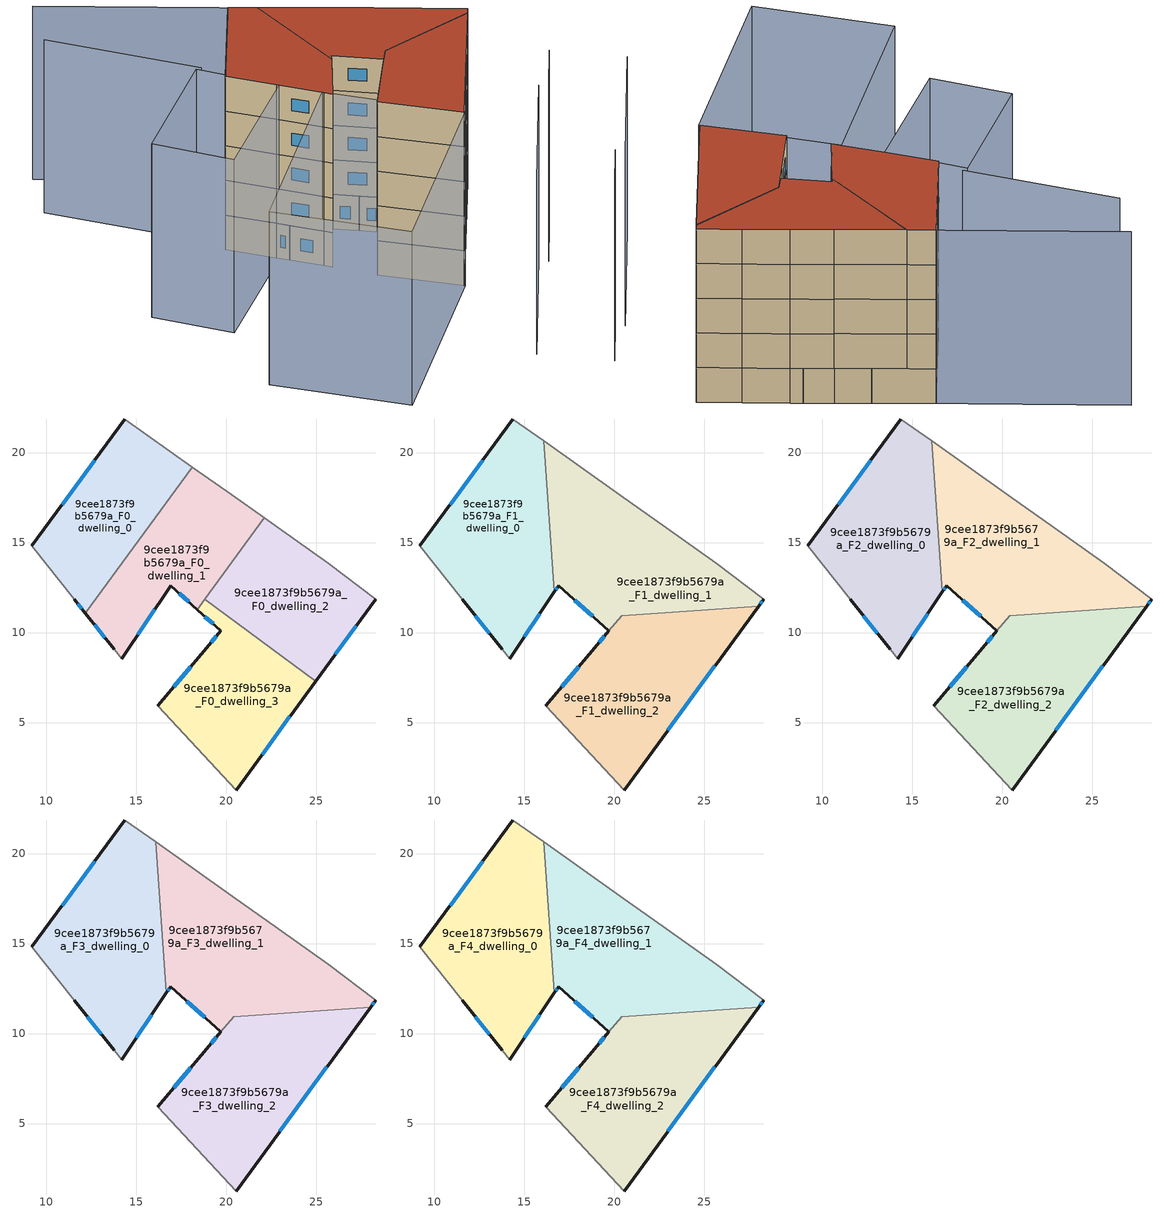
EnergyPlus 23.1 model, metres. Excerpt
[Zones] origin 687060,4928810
9cee1873f9b5679a_F0_dwelling_0
 floor ground (EU_floor_Construction): 18.12,19.19 12.18,11.08 11.56,11.85 9.19,14.81 14.36,21.86 z0
 wall outside (EU_wall_Construction): 11.56,11.85 12.18,11.08 / 14.36,21.86 9.19,14.81 z0:3
 wall to 9cee1873f9b5679a_F0_dwelling_1 (EU_wall_Construction): 12.18,11.08 18.12,19.19 z0:3
 wall adiabatic (EU_wall_Construction): 9.19,14.81 11.56,11.85 / 18.12,19.19 14.36,21.86 z0:3
 window (EU_Window_Construction): 11.76,11.6 11.98,11.33 / 12.68,19.57 10.88,17.1 z0.98:2.02
9cee1873f9b5679a_F0_dwelling_1
 floor ground (EU_floor_Construction): 20.3,17.65 22.12,16.37 18.39,11.28 16.91,12.6 14.19,8.55 13.79,9.06 12.18,11.08 18.12,19.19 z0
 wall outside (EU_wall_Construction): 14.19,8.55 16.91,12.6 18.39,11.28 / 12.18,11.08 13.79,9.06 z0:3
 wall adiabatic (EU_wall_Construction): 13.79,9.06 14.19,8.55 / 22.12,16.37 20.3,17.65 18.12,19.19 z0:3
 wall to 9cee1873f9b5679a_F0_dwelling_2 (EU_wall_Construction): 18.8,11.84 22.12,16.37 z0:3
 wall to 9cee1873f9b5679a_F0_dwelling_3 (EU_wall_Construction): 18.39,11.28 18.8,11.84 z0:3
 window (EU_Window_Construction): 17.39,12.17 17.9,11.71 / 15.08,9.87 16.02,11.28 / 12.7,10.43 13.26,9.72 z0.98:2.02
9cee1873f9b5679a_F0_dwelling_2
 floor ground (EU_floor_Construction): 25.67,13.84 28.31,11.85 24.98,7.3 18.8,11.84 22.12,16.37 22.89,15.82 z0
 wall outside (EU_wall_Construction): 24.98,7.3 28.31,11.85 z0:3
 wall adiabatic (EU_wall_Construction): 28.31,11.85 25.67,13.84 22.89,15.82 22.12,16.37 z0:3
 wall to 9cee1873f9b5679a_F0_dwelling_3 (EU_wall_Construction): 18.8,11.84 24.98,7.3 z0:3
 window (EU_Window_Construction): 26.06,8.78 27.22,10.37 z0.98:2.02
9cee1873f9b5679a_F0_dwelling_3
 floor ground (EU_floor_Construction): 24.98,7.3 20.55,1.25 16.2,5.92 18.92,9.16 19.7,10.09 18.39,11.28 18.8,11.84 z0
 wall outside (EU_wall_Construction): 18.39,11.28 19.7,10.09 18.92,9.16 16.2,5.92 / 20.55,1.25 24.98,7.3 z0:3
 wall adiabatic (EU_wall_Construction): 16.2,5.92 20.55,1.25 z0:3
 window (EU_Window_Construction): 18.03,8.11 17.09,6.98 / 19.45,9.79 19.17,9.46 / 18.81,10.89 19.28,10.48 / 21.99,3.22 23.53,5.34 z0.98:2.02
9cee1873f9b5679a_F1_dwelling_0
 floor to 9cee1873f9b5679a_F0_dwelling_0 (EU_floor_Construction): 16.08,20.64 16.35,16.78 12.18,11.08 11.56,11.85 9.19,14.81 14.36,21.86 z3
 floor to 9cee1873f9b5679a_F0_dwelling_1 (EU_floor_Construction): 16.35,16.78 16.67,12.25 14.19,8.55 13.79,9.06 12.18,11.08 z3
 wall outside (EU_wall_Construction): 14.19,8.55 16.67,12.25 / 11.56,11.85 13.79,9.06 / 14.36,21.86 9.19,14.81 z3:6
 wall to 9cee1873f9b5679a_F1_dwelling_1 (EU_wall_Construction): 16.67,12.25 16.08,20.64 z3:6
 wall adiabatic (EU_wall_Construction): 13.79,9.06 14.19,8.55 / 9.19,14.81 11.56,11.85 / 16.08,20.64 14.36,21.86 z3:6
 window (EU_Window_Construction): 15,9.76 15.87,11.05 / 12.29,10.94 13.06,9.97 / 12.68,19.57 10.88,17.1 z3.98:5.02
9cee1873f9b5679a_F1_dwelling_1
 floor to 9cee1873f9b5679a_F0_dwelling_1 (EU_floor_Construction): 20.34,17.62 22.12,16.36 18.39,11.28 16.91,12.6 16.67,12.25 16.35,16.78 18.12,19.19 20.3,17.65 20.32,17.63 z3
 floor to 9cee1873f9b5679a_F0_dwelling_0 (EU_floor_Construction): 18.12,19.19 16.35,16.78 16.08,20.64 z3
 floor to 9cee1873f9b5679a_F0_dwelling_2 (EU_floor_Construction): 25.67,13.84 28.31,11.85 28.03,11.47 20.42,10.93 20.27,10.76 18.8,11.84 22.12,16.36 22.89,15.82 z3
 floor to 9cee1873f9b5679a_F0_dwelling_3 (EU_floor_Construction): 20.27,10.76 19.7,10.09 18.39,11.28 18.8,11.84 z3
 wall outside (EU_wall_Construction): 16.67,12.25 16.91,12.6 19.7,10.09 / 28.03,11.47 28.31,11.85 z3:6
 wall adiabatic (EU_wall_Construction): 28.31,11.85 25.67,13.84 22.89,15.82 20.34,17.62 16.08,20.64 z3:6
 wall to 9cee1873f9b5679a_F1_dwelling_2 (EU_wall_Construction): 20.43,10.93 28.03,11.47 / 19.7,10.09 20.42,10.93 z3:6
 window (EU_Window_Construction): 16.75,12.37 16.83,12.49 / 28.12,11.6 28.21,11.73 / 17.82,11.79 18.79,10.91 z3.98:5.02
9cee1873f9b5679a_F1_dwelling_2
 floor to 9cee1873f9b5679a_F0_dwelling_2 (EU_floor_Construction): 28.03,11.47 24.98,7.3 20.27,10.76 20.42,10.93 z3
 floor to 9cee1873f9b5679a_F0_dwelling_3 (EU_floor_Construction): 24.98,7.3 20.55,1.25 16.2,5.92 18.92,9.16 20.27,10.76 z3
 wall outside (EU_wall_Construction): 20.55,1.25 28.03,11.47 / 19.71,10.09 18.92,9.16 16.2,5.92 z3:6
 wall adiabatic (EU_wall_Construction): 16.2,5.92 20.55,1.25 z3:6
 window (EU_Window_Construction): 18.03,8.11 17.09,6.98 / 22.98,4.58 25.59,8.15 / 19.45,9.79 19.17,9.46 z3.98:5.02
9cee1873f9b5679a_F2_dwelling_0
 floor to 9cee1873f9b5679a_F1_dwelling_0 (EU_floor_Construction): 16.08,20.64 16.67,12.25 14.19,8.55 13.79,9.06 11.56,11.85 9.19,14.81 14.36,21.86 z6
 wall outside (EU_wall_Construction): 14.19,8.55 16.67,12.25 / 11.56,11.85 13.79,9.06 / 14.36,21.86 9.19,14.81 z6:9
 wall to 9cee1873f9b5679a_F2_dwelling_1 (EU_wall_Construction): 16.67,12.25 16.08,20.64 z6:9
 wall adiabatic (EU_wall_Construction): 13.79,9.06 14.19,8.55 / 9.19,14.81 11.56,11.85 / 16.08,20.64 14.36,21.86 z6:9
 window (EU_Window_Construction): 15,9.76 15.87,11.05 / 12.29,10.94 13.06,9.97 / 12.68,19.57 10.88,17.1 z6.98:8.02
9cee1873f9b5679a_F2_dwelling_1
 floor to 9cee1873f9b5679a_F1_dwelling_1 (EU_floor_Construction): 22.89,15.82 25.67,13.84 28.31,11.85 28.03,11.47 20.42,10.93 19.7,10.09 16.91,12.6 16.67,12.25 16.08,20.64 20.34,17.62 z6
 wall outside (EU_wall_Construction): 16.67,12.25 16.91,12.6 19.7,10.09 / 28.03,11.47 28.31,11.85 z6:9
 wall adiabatic (EU_wall_Construction): 28.31,11.85 25.67,13.84 22.89,15.82 20.34,17.62 16.08,20.64 z6:9
 wall to 9cee1873f9b5679a_F2_dwelling_2 (EU_wall_Construction): 20.43,10.93 28.03,11.47 / 19.7,10.09 20.42,10.93 z6:9
 window (EU_Window_Construction): 16.75,12.37 16.83,12.49 / 28.12,11.6 28.21,11.73 / 17.82,11.79 18.79,10.91 z6.98:8.02
9cee1873f9b5679a_F2_dwelling_2
 floor to 9cee1873f9b5679a_F1_dwelling_2 (EU_floor_Construction): 28.03,11.47 20.55,1.25 16.2,5.92 18.92,9.16 20.42,10.93 z6
 wall outside (EU_wall_Construction): 20.55,1.25 28.03,11.47 / 19.71,10.09 18.92,9.16 16.2,5.92 z6:9
 wall adiabatic (EU_wall_Construction): 16.2,5.92 20.55,1.25 z6:9
 window (EU_Window_Construction): 18.03,8.11 17.09,6.98 / 22.98,4.58 25.59,8.15 / 19.45,9.79 19.17,9.46 z6.98:8.02
9cee1873f9b5679a_F3_dwelling_0
 floor to 9cee1873f9b5679a_F2_dwelling_0 (EU_floor_Construction): 16.08,20.64 16.67,12.25 14.19,8.55 13.79,9.06 11.56,11.85 9.19,14.81 14.36,21.86 z9
 wall outside (EU_wall_Construction): 14.19,8.55 16.67,12.25 / 11.56,11.85 13.79,9.06 / 14.36,21.86 9.19,14.81 z9:12
 wall to 9cee1873f9b5679a_F3_dwelling_1 (EU_wall_Construction): 16.67,12.25 16.08,20.64 z9:12
 wall adiabatic (EU_wall_Construction): 13.79,9.06 14.19,8.55 / 9.19,14.81 11.56,11.85 / 16.08,20.64 14.36,21.86 z9:12
 window (EU_Window_Construction): 15,9.76 15.87,11.05 / 12.29,10.94 13.06,9.97 / 12.68,19.57 10.88,17.1 z9.98:11.02
9cee1873f9b5679a_F3_dwelling_1
 floor to 9cee1873f9b5679a_F2_dwelling_1 (EU_floor_Construction): 22.89,15.82 25.67,13.84 28.31,11.85 28.03,11.47 20.42,10.93 19.7,10.09 16.91,12.6 16.67,12.25 16.08,20.64 20.34,17.62 z9
 wall outside (EU_wall_Construction): 16.67,12.25 16.91,12.6 19.7,10.09 / 28.03,11.47 28.31,11.85 z9:12
 wall adiabatic (EU_wall_Construction): 28.31,11.85 25.67,13.84 22.89,15.82 20.34,17.62 16.08,20.64 z9:12
 wall to 9cee1873f9b5679a_F3_dwelling_2 (EU_wall_Construction): 20.43,10.93 28.03,11.47 / 19.7,10.09 20.42,10.93 z9:12
 window (EU_Window_Construction): 16.75,12.37 16.83,12.49 / 28.12,11.6 28.21,11.73 / 17.82,11.79 18.79,10.91 z9.98:11.02
9cee1873f9b5679a_F3_dwelling_2
 floor to 9cee1873f9b5679a_F2_dwelling_2 (EU_floor_Construction): 28.03,11.47 20.55,1.25 16.2,5.92 18.92,9.16 20.42,10.93 z9
 wall outside (EU_wall_Construction): 20.55,1.25 28.03,11.47 / 19.71,10.09 18.92,9.16 16.2,5.92 z9:12
 wall adiabatic (EU_wall_Construction): 16.2,5.92 20.55,1.25 z9:12
 window (EU_Window_Construction): 18.03,8.11 17.09,6.98 / 22.98,4.58 25.59,8.15 / 19.45,9.79 19.17,9.46 z9.98:11.02
9cee1873f9b5679a_F4_dwelling_0
 floor to 9cee1873f9b5679a_F3_dwelling_0 (EU_floor_Construction): 16.08,20.64 16.67,12.25 14.19,8.55 13.79,9.06 11.56,11.85 9.19,14.81 14.36,21.86 z12
 wall outside (EU_wall_Construction): 14.19,8.55 16.67,12.25 / 11.56,11.85 13.79,9.06 / 14.36,21.86 9.19,14.81 z12:15
 wall to 9cee1873f9b5679a_F4_dwelling_1 (EU_wall_Construction): 16.67,12.25 16.08,20.64 z12:15
 wall adiabatic (EU_wall_Construction): 13.79,9.06 14.19,8.55 / 9.19,14.81 11.56,11.85 / 16.08,20.64 14.36,21.86 z12:15
 window (EU_Window_Construction): 15,9.76 15.87,11.05 / 12.29,10.94 13.06,9.97 / 12.68,19.57 10.88,17.1 z12.98:14.02
 roof outside (EU_roof_Construction): 14.19,8.55 16.67,12.25 16.08,20.64 14.36,21.86 9.19,14.81 11.56,11.85 13.79,9.06 z15
9cee1873f9b5679a_F4_dwelling_1
 floor to 9cee1873f9b5679a_F3_dwelling_1 (EU_floor_Construction): 22.89,15.82 25.67,13.84 28.31,11.85 28.03,11.47 20.42,10.93 19.7,10.09 16.91,12.6 16.67,12.25 16.08,20.64 20.34,17.62 z12
 wall outside (EU_wall_Construction): 16.67,12.25 16.91,12.6 19.7,10.09 / 28.03,11.47 28.31,11.85 z12:15
 wall adiabatic (EU_wall_Construction): 28.31,11.85 25.67,13.84 22.89,15.82 20.34,17.62 16.08,20.64 z12:15
 wall to 9cee1873f9b5679a_F4_dwelling_2 (EU_wall_Construction): 20.43,10.93 28.03,11.47 / 19.7,10.09 20.42,10.93 z12:15
 window (EU_Window_Construction): 16.75,12.37 16.83,12.49 / 28.12,11.6 28.21,11.73 / 17.82,11.79 18.79,10.91 z12.98:14.02
 roof outside (EU_roof_Construction): 28.03,11.47 28.31,11.85 25.67,13.84 22.89,15.82 20.34,17.62 16.08,20.64 16.67,12.25 16.91,12.6 19.7,10.09 20.42,10.93 z15
9cee1873f9b5679a_F4_dwelling_2
 floor to 9cee1873f9b5679a_F3_dwelling_2 (EU_floor_Construction): 28.03,11.47 20.55,1.25 16.2,5.92 18.92,9.16 20.42,10.93 z12
 wall outside (EU_wall_Construction): 20.55,1.25 28.03,11.47 / 19.71,10.09 18.92,9.16 16.2,5.92 z12:15
 wall adiabatic (EU_wall_Construction): 16.2,5.92 20.55,1.25 z12:15
 window (EU_Window_Construction): 18.03,8.11 17.09,6.98 / 22.98,4.58 25.59,8.15 / 19.45,9.79 19.17,9.46 z12.98:14.02
 roof outside (EU_roof_Construction): 20.55,1.25 28.03,11.47 20.43,10.93 18.92,9.16 16.2,5.92 z15
shading: 19.78,-8.84 26.89,1.03 / 27.28,0.33 30.04,4.22 / 1.27,26.08 8.42,16.73 / 28.27,11.79 3.07,30.05 / 13.7,9.16 20.6,1.19 / 20.6,1.19 8.78,-9.03 / 8.78,-9.03 1.89,-1.06 / 1.89,-1.06 13.7,9.16 / 3.64,5.78 -0.06,10.83 / -0.06,10.83 8,16.73 / 8,16.73 11.69,11.68 / 11.69,11.68 3.64,5.78 z0:15
[Building]
EU S2 Campaign: North Axis=0; Terrain=City; Solar Distribution=FullExterior
[Site:Location]
Bologna: Latitude=44.5; Longitude=11.25; Time Zone=1; Elevation=37
[SizingPeriod:WeatherFileDays]
AnnualSizingPeriod: Begin Month=1; Begin Day of Month=1; End Month=12; End Day of Month=31; Day of Week for Start Day=Monday; Use Weather File Daylight Saving Period=No; Use Weather File Rain and Snow Indicators=No
[MATERIAL]
EU_InternalMass_Material: Roughness=MediumRough; Thickness=0.1; Conductivity=1; Density=1800; Specific Heat=900; Thermal Absorptance=0.9; Solar Absorptance=0.7; Visible Absorptance=0.7
[MATERIAL:NOMASS] Roughness=MediumRough; Thermal Absorptance=0.9; Solar Absorptance=0.7; Visible Absorptance=0.7
Name | Thermal Resistance
EU_wall_NoMass | 0.905828
EU_roof_NoMass | 0.37593
EU_floor_NoMass | 0.67114
[WINDOWMATERIAL:SIMPLEGLAZINGSYSTEM]
EU_Window_SimpleGlazing: UFactor=4.52486; Solar Heat Gain Coefficient=0.85; Visible Transmittance=0.85
[CONSTRUCTION]
EU_wall_Construction: EU_wall_NoMass
EU_roof_Construction: EU_roof_NoMass
EU_floor_Construction: EU_floor_NoMass
EU_InternalMass_Construction: EU_InternalMass_Material
EU_Window_Construction: EU_Window_SimpleGlazing
[ZONE] Type=1; Multiplier=1; Ceiling Height=autocalculate; Floor Area=autocalculate; Part of Total Floor Area=Yes
Name | Volume
9cee1873f9b5679a_F0_dwelling_0 | 129.934
9cee1873f9b5679a_F1_dwelling_0; 9cee1873f9b5679a_F2_dwelling_0; 9cee1873f9b5679a_F3_dwelling_0; 9cee1873f9b5679a_F4_dwelling_0 | 170.385
9cee1873f9b5679a_F0_dwelling_1 | 129.925
9cee1873f9b5679a_F1_dwelling_1; 9cee1873f9b5679a_F2_dwelling_1; 9cee1873f9b5679a_F3_dwelling_1; 9cee1873f9b5679a_F4_dwelling_1 | 176.49
9cee1873f9b5679a_F0_dwelling_2 | 129.927
9cee1873f9b5679a_F1_dwelling_2; 9cee1873f9b5679a_F2_dwelling_2; 9cee1873f9b5679a_F3_dwelling_2; 9cee1873f9b5679a_F4_dwelling_2 | 172.828
9cee1873f9b5679a_F0_dwelling_3 | 129.929
[INTERNALMASS] Construction=EU_InternalMass_Construction
Name | Zone or ZoneList | Surface Area
9cee1873f9b5679a_F0_dwelling_0_EU_InternalMass | 9cee1873f9b5679a_F0_dwelling_0 | 43.3111
9cee1873f9b5679a_F0_dwelling_1_EU_InternalMass | 9cee1873f9b5679a_F0_dwelling_1 | 43.3087
9cee1873f9b5679a_F0_dwelling_2_EU_InternalMass | 9cee1873f9b5679a_F0_dwelling_2 | 43.3088
9cee1873f9b5679a_F0_dwelling_3_EU_InternalMass | 9cee1873f9b5679a_F0_dwelling_3 | 43.3108
9cee1873f9b5679a_F1_dwelling_0_EU_InternalMass | 9cee1873f9b5679a_F1_dwelling_0 | 56.7949
9cee1873f9b5679a_F1_dwelling_1_EU_InternalMass | 9cee1873f9b5679a_F1_dwelling_1 | 58.8305
9cee1873f9b5679a_F1_dwelling_2_EU_InternalMass | 9cee1873f9b5679a_F1_dwelling_2 | 57.6134
9cee1873f9b5679a_F2_dwelling_0_EU_InternalMass | 9cee1873f9b5679a_F2_dwelling_0 | 56.7949
9cee1873f9b5679a_F2_dwelling_1_EU_InternalMass | 9cee1873f9b5679a_F2_dwelling_1 | 58.8305
9cee1873f9b5679a_F2_dwelling_2_EU_InternalMass | 9cee1873f9b5679a_F2_dwelling_2 | 57.6134
9cee1873f9b5679a_F3_dwelling_0_EU_InternalMass | 9cee1873f9b5679a_F3_dwelling_0 | 56.7949
9cee1873f9b5679a_F3_dwelling_1_EU_InternalMass | 9cee1873f9b5679a_F3_dwelling_1 | 58.8305
9cee1873f9b5679a_F3_dwelling_2_EU_InternalMass | 9cee1873f9b5679a_F3_dwelling_2 | 57.6134
9cee1873f9b5679a_F4_dwelling_0_EU_InternalMass | 9cee1873f9b5679a_F4_dwelling_0 | 56.7949
9cee1873f9b5679a_F4_dwelling_1_EU_InternalMass | 9cee1873f9b5679a_F4_dwelling_1 | 58.8305
9cee1873f9b5679a_F4_dwelling_2_EU_InternalMass | 9cee1873f9b5679a_F4_dwelling_2 | 57.6134
[OTHEREQUIPMENT] Fuel Type=Electricity; Design Level Calculation Method=Watts/Area; Power per Zone Floor Area=1; Fraction Latent=0; Fraction Radiant=0; Fraction Lost=0; Carbon Dioxide Generation Rate=0; EndUse Subcategory=EU_Step8_InternalGains
Name | Zone or ZoneList or Space or SpaceList | Schedule
EU_Step8_InternalGain_9cee1873f9b5679a_F0_dwelling_0_f000 | 9cee1873f9b5679a_F0_dwelling_0 | EU_Step8_GainSchedule_9cee1873f9b5679a_F0_dwelling_0_f000
EU_Step8_InternalGain_9cee1873f9b5679a_F0_dwelling_1_f000 | 9cee1873f9b5679a_F0_dwelling_1 | EU_Step8_GainSchedule_9cee1873f9b5679a_F0_dwelling_1_f000
EU_Step8_InternalGain_9cee1873f9b5679a_F0_dwelling_2_f000 | 9cee1873f9b5679a_F0_dwelling_2 | EU_Step8_GainSchedule_9cee1873f9b5679a_F0_dwelling_2_f000
EU_Step8_InternalGain_9cee1873f9b5679a_F0_dwelling_3_f000 | 9cee1873f9b5679a_F0_dwelling_3 | EU_Step8_GainSchedule_9cee1873f9b5679a_F0_dwelling_3_f000
EU_Step8_InternalGain_9cee1873f9b5679a_F1_dwelling_0_f000 | 9cee1873f9b5679a_F1_dwelling_0 | EU_Step8_GainSchedule_9cee1873f9b5679a_F1_dwelling_0_f000
EU_Step8_InternalGain_9cee1873f9b5679a_F1_dwelling_1_f000 | 9cee1873f9b5679a_F1_dwelling_1 | EU_Step8_GainSchedule_9cee1873f9b5679a_F1_dwelling_1_f000
EU_Step8_InternalGain_9cee1873f9b5679a_F1_dwelling_2_f000 | 9cee1873f9b5679a_F1_dwelling_2 | EU_Step8_GainSchedule_9cee1873f9b5679a_F1_dwelling_2_f000
EU_Step8_InternalGain_9cee1873f9b5679a_F2_dwelling_0_f000 | 9cee1873f9b5679a_F2_dwelling_0 | EU_Step8_GainSchedule_9cee1873f9b5679a_F2_dwelling_0_f000
EU_Step8_InternalGain_9cee1873f9b5679a_F2_dwelling_1_f000 | 9cee1873f9b5679a_F2_dwelling_1 | EU_Step8_GainSchedule_9cee1873f9b5679a_F2_dwelling_1_f000
EU_Step8_InternalGain_9cee1873f9b5679a_F2_dwelling_2_f000 | 9cee1873f9b5679a_F2_dwelling_2 | EU_Step8_GainSchedule_9cee1873f9b5679a_F2_dwelling_2_f000
EU_Step8_InternalGain_9cee1873f9b5679a_F3_dwelling_0_f000 | 9cee1873f9b5679a_F3_dwelling_0 | EU_Step8_GainSchedule_9cee1873f9b5679a_F3_dwelling_0_f000
EU_Step8_InternalGain_9cee1873f9b5679a_F3_dwelling_1_f000 | 9cee1873f9b5679a_F3_dwelling_1 | EU_Step8_GainSchedule_9cee1873f9b5679a_F3_dwelling_1_f000
EU_Step8_InternalGain_9cee1873f9b5679a_F3_dwelling_2_f000 | 9cee1873f9b5679a_F3_dwelling_2 | EU_Step8_GainSchedule_9cee1873f9b5679a_F3_dwelling_2_f000
EU_Step8_InternalGain_9cee1873f9b5679a_F4_dwelling_0_f000 | 9cee1873f9b5679a_F4_dwelling_0 | EU_Step8_GainSchedule_9cee1873f9b5679a_F4_dwelling_0_f000
EU_Step8_InternalGain_9cee1873f9b5679a_F4_dwelling_1_f000 | 9cee1873f9b5679a_F4_dwelling_1 | EU_Step8_GainSchedule_9cee1873f9b5679a_F4_dwelling_1_f000
EU_Step8_InternalGain_9cee1873f9b5679a_F4_dwelling_2_f000 | 9cee1873f9b5679a_F4_dwelling_2 | EU_Step8_GainSchedule_9cee1873f9b5679a_F4_dwelling_2_f000
[ZONEVENTILATION:DESIGNFLOWRATE] Schedule=EU_AlwaysOn; Design Flow Rate Calculation Method=AirChanges/Hour; Air Changes per Hour=0.73129; Ventilation Type=Natural; Fan Pressure Rise=0; Fan Total Efficiency=1; Constant Term Coefficient=1; Temperature Term Coefficient=0; Velocity Term Coefficient=0; Velocity Squared Term Coefficient=0; Minimum Indoor Temperature=-100; Maximum Indoor Temperature=100; Delta Temperature=-100; Minimum Outdoor Temperature=-100; Maximum Outdoor Temperature=100; Maximum Wind Speed=40
Name | Zone or ZoneList or Space or SpaceList
EU_ConstantAir_9cee1873f9b5679a_F0_dwelling_0 | 9cee1873f9b5679a_F0_dwelling_0
EU_ConstantAir_9cee1873f9b5679a_F0_dwelling_1 | 9cee1873f9b5679a_F0_dwelling_1
EU_ConstantAir_9cee1873f9b5679a_F0_dwelling_2 | 9cee1873f9b5679a_F0_dwelling_2
EU_ConstantAir_9cee1873f9b5679a_F0_dwelling_3 | 9cee1873f9b5679a_F0_dwelling_3
EU_ConstantAir_9cee1873f9b5679a_F1_dwelling_0 | 9cee1873f9b5679a_F1_dwelling_0
EU_ConstantAir_9cee1873f9b5679a_F1_dwelling_1 | 9cee1873f9b5679a_F1_dwelling_1
EU_ConstantAir_9cee1873f9b5679a_F1_dwelling_2 | 9cee1873f9b5679a_F1_dwelling_2
EU_ConstantAir_9cee1873f9b5679a_F2_dwelling_0 | 9cee1873f9b5679a_F2_dwelling_0
EU_ConstantAir_9cee1873f9b5679a_F2_dwelling_1 | 9cee1873f9b5679a_F2_dwelling_1
EU_ConstantAir_9cee1873f9b5679a_F2_dwelling_2 | 9cee1873f9b5679a_F2_dwelling_2
EU_ConstantAir_9cee1873f9b5679a_F3_dwelling_0 | 9cee1873f9b5679a_F3_dwelling_0
EU_ConstantAir_9cee1873f9b5679a_F3_dwelling_1 | 9cee1873f9b5679a_F3_dwelling_1
EU_ConstantAir_9cee1873f9b5679a_F3_dwelling_2 | 9cee1873f9b5679a_F3_dwelling_2
EU_ConstantAir_9cee1873f9b5679a_F4_dwelling_0 | 9cee1873f9b5679a_F4_dwelling_0
EU_ConstantAir_9cee1873f9b5679a_F4_dwelling_1 | 9cee1873f9b5679a_F4_dwelling_1
EU_ConstantAir_9cee1873f9b5679a_F4_dwelling_2 | 9cee1873f9b5679a_F4_dwelling_2
[HVACTEMPLATE:THERMOSTAT] Constant Heating Setpoint=20; Constant Cooling Setpoint=50
EU_HeatOnly_9cee1873f9b5679a_F0_dwelling_0; EU_HeatOnly_9cee1873f9b5679a_F0_dwelling_1; EU_HeatOnly_9cee1873f9b5679a_F0_dwelling_2; EU_HeatOnly_9cee1873f9b5679a_F0_dwelling_3; EU_HeatOnly_9cee1873f9b5679a_F1_dwelling_0; EU_HeatOnly_9cee1873f9b5679a_F1_dwelling_1; EU_HeatOnly_9cee1873f9b5679a_F1_dwelling_2; EU_HeatOnly_9cee1873f9b5679a_F2_dwelling_0; EU_HeatOnly_9cee1873f9b5679a_F2_dwelling_1; EU_HeatOnly_9cee1873f9b5679a_F2_dwelling_2; EU_HeatOnly_9cee1873f9b5679a_F3_dwelling_0; EU_HeatOnly_9cee1873f9b5679a_F3_dwelling_1; EU_HeatOnly_9cee1873f9b5679a_F3_dwelling_2; EU_HeatOnly_9cee1873f9b5679a_F4_dwelling_0; EU_HeatOnly_9cee1873f9b5679a_F4_dwelling_1; EU_HeatOnly_9cee1873f9b5679a_F4_dwelling_2
[HVACTEMPLATE:ZONE:IDEALLOADSAIRSYSTEM] System Availability Schedule=EU_AlwaysOn; Maximum Heating Supply Air Temperature=50; Minimum Cooling Supply Air Temperature=13; Maximum Heating Supply Air Humidity Ratio=0.0156; Minimum Cooling Supply Air Humidity Ratio=0.0077; Heating Limit=NoLimit; Cooling Limit=NoLimit; Heating Availability Schedule=EU_AlwaysOn; Cooling Availability Schedule=EU_CoolingOff; Dehumidification Control Type=ConstantSensibleHeatRatio; Cooling Sensible Heat Ratio=0.7; Dehumidification Setpoint=60; Humidification Control Type=None; Humidification Setpoint=30; Outdoor Air Method=None; Outdoor Air Flow Rate per Person=0.00944; Outdoor Air Flow Rate per Zone Floor Area=0; Outdoor Air Flow Rate per Zone=0; Demand Controlled Ventilation Type=None; Outdoor Air Economizer Type=NoEconomizer; Heat Recovery Type=None; Sensible Heat Recovery Effectiveness=0.7; Latent Heat Recovery Effectiveness=0.65
Name | Template Thermostat
9cee1873f9b5679a_F0_dwelling_0 | EU_HeatOnly_9cee1873f9b5679a_F0_dwelling_0
9cee1873f9b5679a_F0_dwelling_1 | EU_HeatOnly_9cee1873f9b5679a_F0_dwelling_1
9cee1873f9b5679a_F0_dwelling_2 | EU_HeatOnly_9cee1873f9b5679a_F0_dwelling_2
9cee1873f9b5679a_F0_dwelling_3 | EU_HeatOnly_9cee1873f9b5679a_F0_dwelling_3
9cee1873f9b5679a_F1_dwelling_0 | EU_HeatOnly_9cee1873f9b5679a_F1_dwelling_0
9cee1873f9b5679a_F1_dwelling_1 | EU_HeatOnly_9cee1873f9b5679a_F1_dwelling_1
9cee1873f9b5679a_F1_dwelling_2 | EU_HeatOnly_9cee1873f9b5679a_F1_dwelling_2
9cee1873f9b5679a_F2_dwelling_0 | EU_HeatOnly_9cee1873f9b5679a_F2_dwelling_0
9cee1873f9b5679a_F2_dwelling_1 | EU_HeatOnly_9cee1873f9b5679a_F2_dwelling_1
9cee1873f9b5679a_F2_dwelling_2 | EU_HeatOnly_9cee1873f9b5679a_F2_dwelling_2
9cee1873f9b5679a_F3_dwelling_0 | EU_HeatOnly_9cee1873f9b5679a_F3_dwelling_0
9cee1873f9b5679a_F3_dwelling_1 | EU_HeatOnly_9cee1873f9b5679a_F3_dwelling_1
9cee1873f9b5679a_F3_dwelling_2 | EU_HeatOnly_9cee1873f9b5679a_F3_dwelling_2
9cee1873f9b5679a_F4_dwelling_0 | EU_HeatOnly_9cee1873f9b5679a_F4_dwelling_0
9cee1873f9b5679a_F4_dwelling_1 | EU_HeatOnly_9cee1873f9b5679a_F4_dwelling_1
9cee1873f9b5679a_F4_dwelling_2 | EU_HeatOnly_9cee1873f9b5679a_F4_dwelling_2
[SIZING:ZONE] Zone Cooling Design Supply Air Temperature Input Method=SupplyAirTemperature; Zone Cooling Design Supply Air Temperature=13; Zone Heating Design Supply Air Temperature Input Method=SupplyAirTemperature; Zone Heating Design Supply Air Temperature=50; Zone Cooling Design Supply Air Humidity Ratio=0.008; Zone Heating Design Supply Air Humidity Ratio=0.008; Cooling Design Air Flow Method=DesignDay; Cooling Design Air Flow Rate=0; Cooling Minimum Air Flow per Zone Floor Area=0.000762; Cooling Minimum Air Flow=0; Cooling Minimum Air Flow Fraction=0.2; Heating Design Air Flow Method=DesignDay; Heating Design Air Flow Rate=0; Heating Maximum Air Flow per Zone Floor Area=0.002032; Heating Maximum Air Flow=0.141576; Heating Maximum Air Flow Fraction=0.3; Account for Dedicated Outdoor Air System=No; Dedicated Outdoor Air System Control Strategy=NeutralSupplyAir; Dedicated Outdoor Air Low Setpoint Temperature for Design=autosize; Dedicated Outdoor Air High Setpoint Temperature for Design=autosize; Zone Load Sizing Method=Sensible Load Only No Latent Load; Zone Latent Cooling Design Supply Air Humidity Ratio Input Method=HumidityRatioDifference; Zone Cooling Design Supply Air Humidity Ratio Difference=0.005; Zone Latent Heating Design Supply Air Humidity Ratio Input Method=HumidityRatioDifference; Zone Humidification Design Supply Air Humidity Ratio Difference=0.005
9cee1873f9b5679a_F0_dwelling_0; 9cee1873f9b5679a_F0_dwelling_1; 9cee1873f9b5679a_F0_dwelling_2; 9cee1873f9b5679a_F0_dwelling_3; 9cee1873f9b5679a_F1_dwelling_0; 9cee1873f9b5679a_F1_dwelling_1; 9cee1873f9b5679a_F1_dwelling_2; 9cee1873f9b5679a_F2_dwelling_0; 9cee1873f9b5679a_F2_dwelling_1; 9cee1873f9b5679a_F2_dwelling_2; 9cee1873f9b5679a_F3_dwelling_0; 9cee1873f9b5679a_F3_dwelling_1; 9cee1873f9b5679a_F3_dwelling_2; 9cee1873f9b5679a_F4_dwelling_0; 9cee1873f9b5679a_F4_dwelling_1; 9cee1873f9b5679a_F4_dwelling_2
[SCHEDULE:CONSTANT]
Name | Hourly Value
EU_AlwaysOn | 1
EU_CoolingOff | 0
[SCHEDULE:FILE] Column Number=1; Rows to Skip at Top=0; Number of Hours of Data=8760; Column Separator=Comma; Interpolate to Timestep=No; Minutes per Item=60; Adjust Schedule for Daylight Savings=Yes
Name | File
EU_Step8_GainSchedule_9cee1873f9b5679a_F0_dwelling_0_f000 | ../../schedules/9cee1873f9b5679a/9cee1873f9b5679a_F0_dwelling_0_f000_gain.csv
EU_Step8_GainSchedule_9cee1873f9b5679a_F0_dwelling_1_f000 | ../../schedules/9cee1873f9b5679a/9cee1873f9b5679a_F0_dwelling_1_f000_gain.csv
EU_Step8_GainSchedule_9cee1873f9b5679a_F0_dwelling_2_f000 | ../../schedules/9cee1873f9b5679a/9cee1873f9b5679a_F0_dwelling_2_f000_gain.csv
EU_Step8_GainSchedule_9cee1873f9b5679a_F0_dwelling_3_f000 | ../../schedules/9cee1873f9b5679a/9cee1873f9b5679a_F0_dwelling_3_f000_gain.csv
EU_Step8_GainSchedule_9cee1873f9b5679a_F1_dwelling_0_f000 | ../../schedules/9cee1873f9b5679a/9cee1873f9b5679a_F1_dwelling_0_f000_gain.csv
EU_Step8_GainSchedule_9cee1873f9b5679a_F1_dwelling_1_f000 | ../../schedules/9cee1873f9b5679a/9cee1873f9b5679a_F1_dwelling_1_f000_gain.csv
EU_Step8_GainSchedule_9cee1873f9b5679a_F1_dwelling_2_f000 | ../../schedules/9cee1873f9b5679a/9cee1873f9b5679a_F1_dwelling_2_f000_gain.csv
EU_Step8_GainSchedule_9cee1873f9b5679a_F2_dwelling_0_f000 | ../../schedules/9cee1873f9b5679a/9cee1873f9b5679a_F2_dwelling_0_f000_gain.csv
EU_Step8_GainSchedule_9cee1873f9b5679a_F2_dwelling_1_f000 | ../../schedules/9cee1873f9b5679a/9cee1873f9b5679a_F2_dwelling_1_f000_gain.csv
EU_Step8_GainSchedule_9cee1873f9b5679a_F2_dwelling_2_f000 | ../../schedules/9cee1873f9b5679a/9cee1873f9b5679a_F2_dwelling_2_f000_gain.csv
EU_Step8_GainSchedule_9cee1873f9b5679a_F3_dwelling_0_f000 | ../../schedules/9cee1873f9b5679a/9cee1873f9b5679a_F3_dwelling_0_f000_gain.csv
EU_Step8_GainSchedule_9cee1873f9b5679a_F3_dwelling_1_f000 | ../../schedules/9cee1873f9b5679a/9cee1873f9b5679a_F3_dwelling_1_f000_gain.csv
EU_Step8_GainSchedule_9cee1873f9b5679a_F3_dwelling_2_f000 | ../../schedules/9cee1873f9b5679a/9cee1873f9b5679a_F3_dwelling_2_f000_gain.csv
EU_Step8_GainSchedule_9cee1873f9b5679a_F4_dwelling_0_f000 | ../../schedules/9cee1873f9b5679a/9cee1873f9b5679a_F4_dwelling_0_f000_gain.csv
EU_Step8_GainSchedule_9cee1873f9b5679a_F4_dwelling_1_f000 | ../../schedules/9cee1873f9b5679a/9cee1873f9b5679a_F4_dwelling_1_f000_gain.csv
EU_Step8_GainSchedule_9cee1873f9b5679a_F4_dwelling_2_f000 | ../../schedules/9cee1873f9b5679a/9cee1873f9b5679a_F4_dwelling_2_f000_gain.csv
